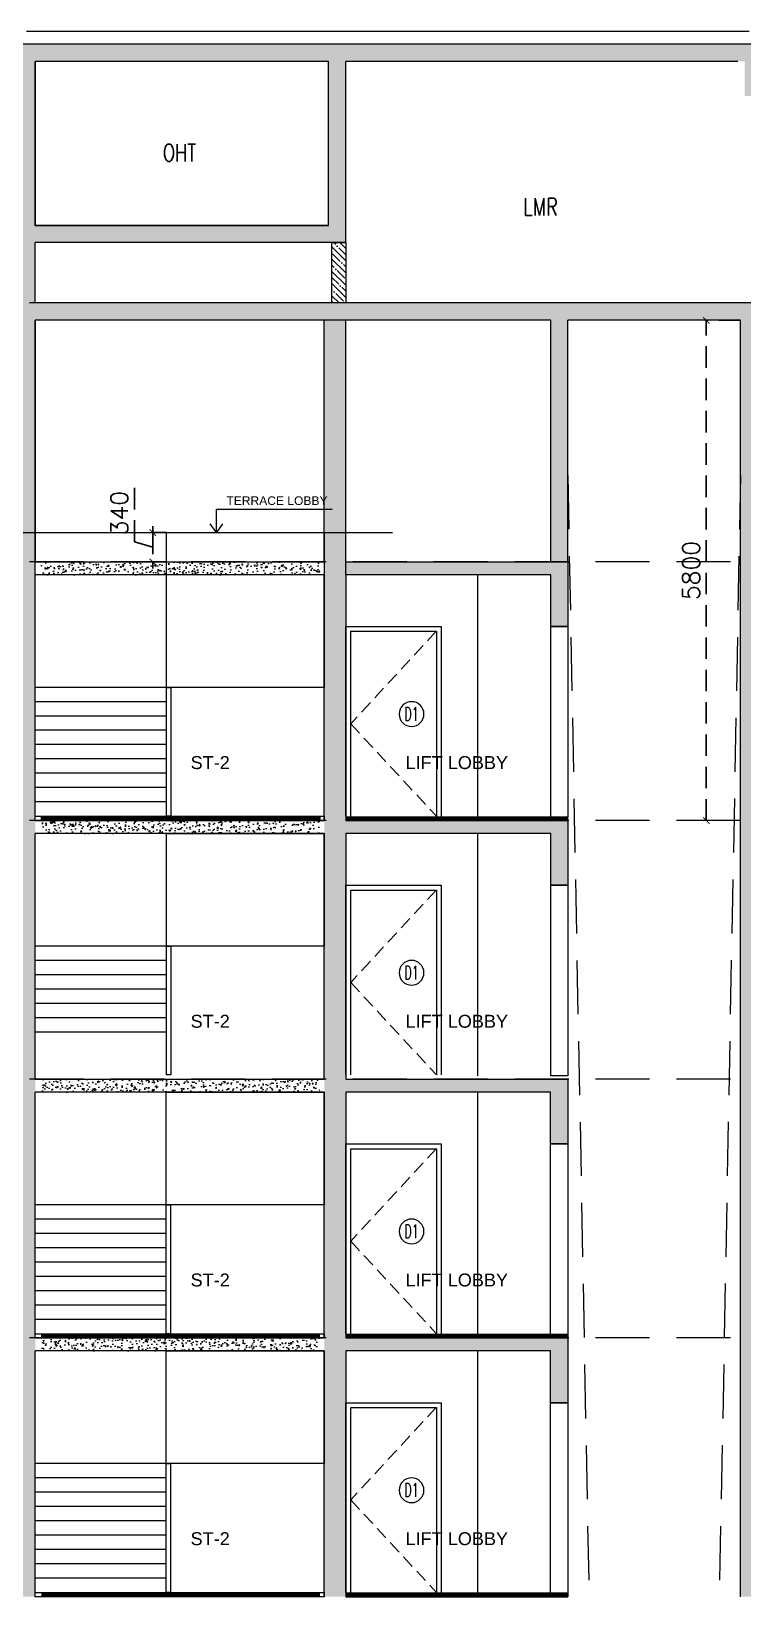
# Model space of a CAD drawing. Header units: millimetres. Extents: x -414464 to 1686, y -90036 to 108605.
# Drawn here: x -374229 to -365983, y 89565 to 107718 of the extents above; entities that cross this region are included whole.
import ezdxf
from ezdxf.enums import TextEntityAlignment as Align

# ---------------------------------------------------------------- set-up
doc = ezdxf.new("R2010")
doc.units = ezdxf.units.MM
doc.header["$LTSCALE"] = 1000
doc.header["$MEASUREMENT"] = 0
for name, pattern in [('( Hidden )', [0.375, 0.25, -0.125]), ('AUDIT_D_120904163729-0', [0]), ('HIDDEN', [0.375, 0.25, -0.125]), ('HIDDEN2', [0.1875, 0.125, -0.0625]), ('T8_PROFILE SECTIONS$0$HIDDEN', [0.375, 0.25, -0.125])]:
    doc.linetypes.add(name, pattern=pattern)
doc.layers.get('0').update_dxf_attribs({"linetype": 'AUDIT_D_120904163729-0'})
for name, color, linetype in [('a-door', 1, 'Continuous'), ('A-ELE', 1, 'Continuous'), ('a-ele 1', 252, 'Continuous'), ('a-floor finish', 26, 'Continuous'), ('a-hat rcc', 252, 'Continuous'), ('a-hat wall-100', 252, 'Continuous'), ('a-pl ele', 225, 'Continuous'), ('a-rcc', 3, 'Continuous'), ('A-RSP DOOR NO', 4, 'Continuous'), ('a-wall-100', 6, 'Continuous'), ('B-AR-ANNO-E DECK FLOOR$0$a-text', 4, 'Continuous'), ('Leader', 2, 'AUDIT_D_120904163729-0'), ('LEVEL', 7, 'Continuous'), ('PRESTXT', 7, 'Continuous'), ('STAIRS', 1, 'Continuous')]:
    doc.layers.add(name, color=color, linetype=linetype)
doc.layers.add('T8_PROFILE SECTIONS$0$A-DIMENSION', color=2, linetype='Continuous', lineweight=35)
doc.layers.add('T8_PROFILE SECTIONS$0$R0-18-10-2014-T1-1st Podium Floor Plan$0$Text', color=7, linetype='Continuous', lineweight=0)
doc.styles.add('arial', font='sanss___.ttf')
doc.styles.add('B-AR-ANNO-E DECK FLOOR$0$DIMTEXT', font='SIMPLEX.shx', dxfattribs={"width": 0.75})
doc.styles.add('DIM150', font='SIMPLEX.shx', dxfattribs={"width": 0.6})
doc.styles.add('Romans 1', font='romans.shx', dxfattribs={"height": 100})
doc.styles.add('T8_PROFILE SECTIONS$0$ARIAL ARROW', font='arial.ttf')
doc.styles.add('T8_PROFILE SECTIONS$0$Romans 1', font='romans.shx', dxfattribs={"height": 200})
doc.dimstyles.new('ALPINE S', dxfattribs={"dimscale": 0, "dimtxt": 100, "dimasz": 75, "dimexe": 0, "dimexo": 0, "dimgap": 75, "dimtad": 1, "dimdec": 0, "dimzin": 0, "dimdsep": 46, "dimtxsty": 'Romans 1', "dimblk": 'ARCHTICK', "dimcen": 0.09, "dimclrd": 256, "dimclre": 256, "dimclrt": 7, "dimadec": 0, "dimazin": 0, "dimtfac": 1, "dimtdec": 0, "dimtofl": 0, "dimtmove": 1, "dimatfit": 0, "dimldrblk": 'OPEN90', "dimfxl": 1, "dimtolj": 1, "dimtzin": 0, "dimarcsym": 0})
doc.dimstyles.new('T8_PROFILE SECTIONS$0$ALPINE S', dxfattribs={"dimscale": 0, "dimtxt": 200, "dimasz": 75, "dimexe": 0, "dimexo": 0, "dimgap": 75, "dimtad": 1, "dimdec": 0, "dimzin": 0, "dimdsep": 46, "dimtxsty": 'T8_PROFILE SECTIONS$0$Romans 1', "dimblk": 'T8_PROFILE SECTIONS$0$_ArchTick', "dimcen": 0.09, "dimclrd": 256, "dimclre": 256, "dimclrt": 7, "dimadec": 0, "dimazin": 0, "dimtfac": 1, "dimtdec": 0, "dimtofl": 0, "dimtmove": 1, "dimatfit": 0, "dimldrblk": 'T8_PROFILE SECTIONS$0$_Open90', "dimfxl": 1, "dimtolj": 1, "dimtzin": 0, "dimarcsym": 0})
pattern_1 = [(50, (4997810.48, -1664109.28), (143.4520365, -12.550427), [15, -165]), (355, (4997810.48, -1664109.28), (-27.7502667, 150.4384267), [12, -132]), (100.4514445, (4997822.44, -1664110.33), (115.7017693, 137.8879982), [12.7480384, -140.2284224]), (46.1842, (4997810.48, -1664069.28), (213.448266, -33.103856), [22.5, -247.5]), (96.6356355, (4997828.27, -1664072.04), (186.932389, 194.82372), [19.122068, -210.342752]), (351.184164, (4997810.48, -1664069.28), (186.932389, 194.82372), [18, -198]), (21, (4997830.48, -1664079.28), (119.3814104, -80.5237781), [15, -165]), (326, (4997830.48, -1664079.28), (48.6630664, 145.030009), [12, -132]), (71.4514447, (4997840.43, -1664085.99), (168.0444753, 64.5062306), [12.748038, -140.2284224]), (37.5, (4997810.48, -1664109.28), (2.43197106, 66.57877077), [0, -130.4, 0, -134, 0, -132.5]), (7.5, (4997810.48, -1664109.28), (52.6139075, 78.8823424), [0, -76.4, 0, -127.4, 0, -50.5]), (327.5, (4997765.88, -1664109.28), (106.76448723, -4.51097435), [0, -50, 0, -156, 0, -207]), (317.5, (4997745.88, -1664109.28), (116.6372339, 20.0209965), [0, -65, 0, -103.6, 0, -147])]
pattern_2 = [(50, (4997810.48, -1667109.28), (143.4520365, -12.550427), [15, -165]), (355, (4997810.48, -1667109.28), (-27.7502667, 150.4384267), [12, -132]), (100.4514445, (4997822.44, -1667110.33), (115.7017693, 137.8879982), [12.7480384, -140.2284224]), (46.1842, (4997810.48, -1667069.28), (213.448266, -33.103856), [22.5, -247.5]), (96.6356355, (4997828.27, -1667072.04), (186.932389, 194.82372), [19.122068, -210.342752]), (351.184164, (4997810.48, -1667069.28), (186.932389, 194.82372), [18, -198]), (21, (4997830.48, -1667079.28), (119.3814104, -80.5237781), [15, -165]), (326, (4997830.48, -1667079.28), (48.6630664, 145.030009), [12, -132]), (71.4514447, (4997840.43, -1667085.99), (168.0444753, 64.5062306), [12.748038, -140.2284224]), (37.5, (4997810.48, -1667109.28), (2.43197106, 66.57877077), [0, -130.4, 0, -134, 0, -132.5]), (7.5, (4997810.48, -1667109.28), (52.6139075, 78.8823424), [0, -76.4, 0, -127.4, 0, -50.5]), (327.5, (4997765.88, -1667109.28), (106.76448723, -4.51097435), [0, -50, 0, -156, 0, -207]), (317.5, (4997745.88, -1667109.28), (116.6372339, 20.0209965), [0, -65, 0, -103.6, 0, -147])]
pattern_3 = [(90, (10631961.365, -3562140.147), (-12.5, 2e-15), [])]
pattern_4 = [(50, (5380629.28, -1765674.28), (143.4520365, -12.550427), [15, -165]), (355, (5380629.28, -1765674.28), (-27.7502667, 150.4384267), [12, -132]), (100.4514445, (5380641.23, -1765675.33), (115.7017693, 137.8879982), [12.7480384, -140.2284224]), (46.1842, (5380629.28, -1765634.28), (213.448266, -33.103856), [22.5, -247.5]), (96.6356355, (5380647.06, -1765637.04), (186.932389, 194.82372), [19.122068, -210.342752]), (351.184164, (5380629.28, -1765634.28), (186.932389, 194.82372), [18, -198]), (21, (5380649.28, -1765644.28), (119.3814104, -80.5237781), [15, -165]), (326, (5380649.28, -1765644.28), (48.6630664, 145.030009), [12, -132]), (71.4514447, (5380659.22, -1765650.99), (168.0444753, 64.5062306), [12.748038, -140.2284224]), (37.5, (5380629.276, -1765674.28), (2.43197106, 66.57877077), [0, -130.4, 0, -134, 0, -132.5]), (7.5, (5380629.276, -1765674.28), (52.6139075, 78.8823424), [0, -76.4, 0, -127.4, 0, -50.5]), (327.5, (5380584.676, -1765674.28), (106.76448723, -4.51097435), [0, -50, 0, -156, 0, -207]), (317.5, (5380564.68, -1765674.28), (116.6372339, 20.0209965), [0, -65, 0, -103.6, 0, -147])]
pattern_5 = [(90, (10625531.979, -3562140.147), (-12.5, 2e-15), [])]
pattern_6 = [(50, (5380629.28, -1765674.28), (143.4520365, -12.550427), [15, -165]), (355, (5380629.28, -1765674.28), (-27.7502667, 150.4384267), [12, -132]), (100.4514445, (5380641.23, -1765675.33), (115.7017693, 137.8879982), [12.7480384, -140.2284224]), (46.1842, (5380629.28, -1765634.28), (213.448266, -33.103856), [22.5, -247.5]), (96.6356355, (5380647.06, -1765637.04), (186.932389, 194.82372), [19.122068, -210.342752]), (351.184164, (5380629.28, -1765634.28), (186.932389, 194.82372), [18, -198]), (21, (5380649.28, -1765644.28), (119.3814104, -80.5237781), [15, -165]), (326, (5380649.28, -1765644.28), (48.6630664, 145.030009), [12, -132]), (71.4514447, (5380659.22, -1765650.99), (168.0444753, 64.5062306), [12.748038, -140.2284224]), (37.5, (5380629.276, -1765674.28), (2.43197106, 66.57877077), [0, -130.4, 0, -134, 0, -132.5]), (7.5, (5380629.276, -1765674.28), (52.6139075, 78.8823424), [0, -76.4, 0, -127.4, 0, -50.5]), (327.5, (5380584.676, -1765674.28), (106.76448723, -4.51097435), [0, -50, 0, -156, 0, -207]), (317.5, (5380564.68, -1765674.28), (116.6372339, 20.0209965), [0, -65, 0, -103.6, 0, -147])]

# ---------------------------------------------------------------- blocks, each defined once
blk = doc.blocks.new('Door-Tag')
at = {"layer": 'A-RSP DOOR NO'}
blk.add_circle((0, 0.001), 0.16, dxfattribs=at)
at = {"layer": 'A-RSP DOOR NO', "style": 'DIM150', "width": 0.6}
blk.add_attdef('DOOR-NO', text='', height=0.16, dxfattribs=at).set_placement((258.618, 64.001), align=Align.MIDDLE_CENTER)
blk = doc.blocks.new('T9-Refuge floor sec-AA')
at = {"layer": 'a-floor finish'}
h = blk.add_hatch(dxfattribs=at)
h.set_pattern_fill('ANSI31', color=256, scale=100, angle=45)
h.set_pattern_definition(pattern_3)
h.paths.add_polyline_path([(8706, -3000), (8706, -2950), (11936, -2950), (11936, -3000)])
h = blk.add_hatch(dxfattribs=at)
h.set_pattern_fill('ANSI31', color=256, scale=100, angle=45)
h.set_pattern_definition(pattern_5)
h.paths.add_polyline_path([(14814, -3000), (14814, -2960), (12241, -2960), (12241, -3000)])
at = {"layer": 'a-hat rcc'}
h = blk.add_hatch(dxfattribs=at)
h.set_pattern_fill('AR-CONC', color=256, scale=20, style=0)
h.set_pattern_definition(pattern_4)
h.paths.add_polyline_path([(8635, 0), (0, 0), (0, -150), (-1500, -150), (-1500, 150), (-1660, 150), (-1660, -750), (-1500, -750), (-1500, -350), (0, -350), (0, -750), (200, -750), (200, -150), (5715, -150), (5715, -750), (5935, -750), (5935, -150), (8385, -150), (8385, -2950), (8403, -3000), (8403, -3000), (8635, -3000)])
h = blk.add_hatch(dxfattribs=at)
h.set_pattern_fill('AR-CONC', color=256, scale=20, style=0)
h.set_pattern_definition([(50, (-1641.07, -2e-06), (143.452, -12.5504), [15, -165]), (355, (-1641.07, -2e-06), (-27.7503, 150.4384), [12, -132]), (100.4514, (-1629.11, -1.05), (115.7018, 137.888), [12.748, -140.2284]), (46.1842, (-1641.07, 40), (213.4483, -33.1039), [22.5, -247.5]), (96.6356, (-1623.28, 37.24), (186.9324, 194.8237), [19.122, -210.3428]), (351.1842, (-1641.07, 40), (186.9324, 194.8237), [18, -198]), (21, (-1621.07, 30), (119.3814, -80.5238), [15, -165]), (326, (-1621.07, 30), (48.663, 145.03), [12, -132]), (71.4514, (-1611.12, 23.29), (168.0445, 64.5062), [12.748, -140.2284]), (37.5, (-1641.07, -2e-06), (2.43197, 66.57877), [0, -130.4, 0, -134, 0, -132.5]), (7.5, (-1641.07, -2e-06), (52.6139, 78.88234), [0, -76.4, 0, -127.4, 0, -50.5]), (327.5, (-1685.67, -2e-06), (106.76449, -4.51097), [0, -50, 0, -156, 0, -207]), (317.5, (-1705.67, -2e-06), (116.63723, 20.021), [0, -65, 0, -103.6, 0, -147])])
h.paths.add_polyline_path([(8706, 0), (11936, 0), (11936, -150), (8706, -150)])
h = blk.add_hatch(dxfattribs=at)
h.set_pattern_fill('AR-CONC', color=256, scale=20, style=0)
h.set_pattern_definition(pattern_4)
h.paths.add_polyline_path([(14810, 0), (11985, 0), (11985, -3000), (12237, -3000), (12237, -150), (14610, -150), (14610, -750), (14810, -750)])
h = blk.add_hatch(dxfattribs=at)
h.set_pattern_fill('AR-CONC', color=256, scale=20, style=0)
h.set_pattern_definition([(50, (120801.28, -24765), (143.45204, -12.55043), [15, -165]), (355, (120801.28, -24765), (-27.75027, 150.43843), [12, -132]), (100.45144, (120813.24, -24766.05), (115.70177, 137.888), [12.74804, -140.22842]), (46.1842, (120801.28, -24725), (213.44827, -33.10386), [22.5, -247.5]), (96.63564, (120819.07, -24727.76), (186.9324, 194.8237), [19.12207, -210.34275]), (351.18416, (120801.28, -24725), (186.9324, 194.8237), [18, -198]), (21, (120821.28, -24735), (119.38141, -80.52378), [15, -165]), (326, (120821.28, -24735), (48.66307, 145.03), [12, -132]), (71.45144, (120831.23, -24741.71), (168.04448, 64.50623), [12.74804, -140.22842]), (37.5, (120801.28, -24765), (2.43197, 66.57877), [0, -130.4, 0, -134, 0, -132.5]), (7.5, (120801.28, -24765), (52.613907, 78.88234), [0, -76.4, 0, -127.4, 0, -50.5]), (327.5, (120756.68, -24765), (106.764487, -4.510974), [0, -50, 0, -156, 0, -207]), (317.5, (120736.68, -24765), (116.63723, 20.021), [0, -65, 0, -103.6, 0, -147])])
h.paths.add_polyline_path([(22539, -150), (26290, -150), (26290, -750), (26520, -750), (26520, 0), (21080, 0), (21080, -75), (19810, -75), (19810, 0), (17060, 0), (16810, 0), (16810, -3000), (17060, -3000), (17060, -150), (19510, -150), (19510, -3000), (19760, -3000), (19760, -225), (21080, -225), (21080, -750), (21310, -750), (21310, -150), (22309, -150), (22309, -750), (22539, -750)])
at = {"layer": 'a-door', "color": 8, "ltscale": 3, "elevation": 0}
blk.add_lwpolyline([(14610, -750), (14810, -750), (14810, -2960), (14610, -2960)], close=True, dxfattribs=at)
at = {"layer": 'a-ele 1', "color": 8, "linetype": 'HIDDEN', "ltscale": 0.6, "elevation": 0}
blk.add_lwpolyline([(13284, -805), (12292, -1878), (13286, -2950)], dxfattribs=at)
at = {"layer": 'a-floor finish', "ltscale": 3, "elevation": -1}
for points in [[(8635, -3000), (8635, -2950), (11985, -2950), (11985, -3000)], [(14810, -3000), (14810, -2960), (12237, -2960), (12237, -3000)]]:
    blk.add_lwpolyline(points, close=True, dxfattribs=at)
at = {"layer": 'a-pl ele'}
blk.add_line((13760, -150, 0), (13760, -2960, 0), dxfattribs=at)
at = {"layer": 'a-pl ele', "elevation": -1}
blk.add_lwpolyline([(11985, -1455), (10155, -1455), (10155, -150), (11985, -150)], close=True, dxfattribs=at)
at = {"layer": 'a-pl ele', "color": 8, "elevation": 0}
for points in [[(12237, -2950), (12237, -750), (13341, -750), (13341, -2950)], [(12292, -2950), (12292, -805), (13286, -805), (13286, -2950)]]:
    blk.add_lwpolyline(points, dxfattribs=at)
at = {"layer": 'a-rcc', "elevation": 0}
for points in [[(8635, 0), (11985, 0)], [(8635, -3000), (8635, -3000), (8635, -150)], [(11985, -150), (8635, -150)], [(11985, -3000), (11985, -150)], [(12237, 0), (14611, 0), (14810, 0), (14810, -750), (14610, -750), (14610, -150), (12237, -150), (12237, -3000)], [(16810, -3000), (16810, 0)]]:
    blk.add_lwpolyline(points, dxfattribs=at)
at = {"layer": 'STAIRS', "elevation": -1}
for points in [[(10155, -1455), (8635, -1455)], [(10155, -1621), (8635, -1621)], [(10155, -1787), (8635, -1787)], [(10155, -1953), (8635, -1953)], [(10155, -2119), (8635, -2119)], [(10155, -2286), (8635, -2286)], [(10155, -2452), (8635, -2452)], [(10155, -2618), (8635, -2618)], [(10155, -2784), (8635, -2784)]]:
    blk.add_lwpolyline(points, dxfattribs=at)
at = {"layer": 'STAIRS', "elevation": 0}
blk.add_lwpolyline([(10155, -2950), (10155, -1455), (10205, -1455), (10205, -2950)], close=True, dxfattribs=at)
blk = doc.blocks.new('_ArchTick')
at = {"color": 0, "linetype": 'ByBlock', "const_width": 0.15}
blk.add_lwpolyline([(-0.5, -0.5), (0.5, 0.5)], dxfattribs=at)
blk = doc.blocks.new('T8_PROFILE SECTIONS$0$_ArchTick')
at = {"color": 0, "linetype": 'ByBlock', "const_width": 0.15}
blk.add_lwpolyline([(-0.5, -0.5), (0.5, 0.5)], dxfattribs=at)
blk = doc.blocks.new('*D288')
at = {"layer": 'T8_PROFILE SECTIONS$0$A-DIMENSION', "linetype": 'T8_PROFILE SECTIONS$0$HIDDEN', "transparency": 16777216}
for p, q in [((-373034, 101799), (-373034, 102463)), ((-372822, 101905), (-372822, 101980)), ((-372822, 101905), (-372822, 101565)), ((-372822, 101735), (-373034, 101799)), ((-372822, 101565), (-372822, 101490))]:
    blk.add_line(p, q, dxfattribs=at)
at = {"layer": 'T8_PROFILE SECTIONS$0$A-DIMENSION', "linetype": 'T8_PROFILE SECTIONS$0$HIDDEN', "lineweight": -2, "transparency": 16777216}
for p, q in [((-372666, 101905), (-372822, 101905)), ((-372664, 101565), (-372822, 101565))]:
    blk.add_line(p, q, dxfattribs=at)
at = {"layer": 'T8_PROFILE SECTIONS$0$A-DIMENSION', "linetype": 'ByBlock', "transparency": 16777216, "xscale": 75, "yscale": 75, "zscale": 75}
for p, rotation in [((-372822, 101905), 270), ((-372822, 101565), 90)]:
    blk.add_blockref('T8_PROFILE SECTIONS$0$_ArchTick', p, dxfattribs=dict(at, rotation=rotation))
at = {"layer": 'T8_PROFILE SECTIONS$0$A-DIMENSION', "color": 7, "linetype": 'ByBlock', "transparency": 16777216, "insert": (-373209, 102131), "char_height": 200, "attachment_point": 5, "rotation": 90, "style": 'T8_PROFILE SECTIONS$0$Romans 1'}
blk.add_mtext('\\A1;340', dxfattribs=at)
blk = doc.blocks.new('T8_PROFILE SECTIONS$0$_Open90')
at = {"color": 0, "linetype": 'ByBlock', "lineweight": -2}
for p, q in [((0, 0), (-1, 0)), ((-0.5, 0.5), (0, 0)), ((0, 0), (-0.5, -0.5))]:
    blk.add_line(p, q, dxfattribs=at)
blk = doc.blocks.new('*D291')
at = {"layer": 'T8_PROFILE SECTIONS$0$A-DIMENSION', "linetype": 'T8_PROFILE SECTIONS$0$HIDDEN', "lineweight": -2, "transparency": 16777216}
for p, q in [((-366008, 104365), (-366405, 104365)), ((-366009, 98565), (-366405, 98565))]:
    blk.add_line(p, q, dxfattribs=at)
at = {"layer": 'T8_PROFILE SECTIONS$0$A-DIMENSION', "linetype": 'T8_PROFILE SECTIONS$0$HIDDEN', "transparency": 16777216}
blk.add_line((-366405, 98565), (-366405, 104365), dxfattribs=at)
at = {"layer": 'T8_PROFILE SECTIONS$0$A-DIMENSION', "linetype": 'ByBlock', "transparency": 16777216, "xscale": 75, "yscale": 75, "zscale": 75}
for p, rotation in [((-366405, 104365), 90), ((-366405, 98565), 270)]:
    blk.add_blockref('T8_PROFILE SECTIONS$0$_ArchTick', p, dxfattribs=dict(at, rotation=rotation))
at = {"layer": 'T8_PROFILE SECTIONS$0$A-DIMENSION', "color": 7, "linetype": 'ByBlock', "transparency": 16777216, "insert": (-366580, 101465), "char_height": 200, "attachment_point": 5, "rotation": 90, "style": 'T8_PROFILE SECTIONS$0$Romans 1'}
blk.add_mtext('\\A1;5800', dxfattribs=at)
blk = doc.blocks.new('T8 levels')
at = {"layer": 'LEVEL', "color": 8, "linetype": 'HIDDEN2', "ltscale": 5}
for p, q in [((0, 0), (-83963.5, 0)), ((0, -3000), (-83963.5, -3000)), ((0, -6002.8), (-83963.5, -6002.8)), ((0, -9002.8), (-83963.5, -9002.8)), ((0, -12002.8), (-83963.5, -12002.8)), ((0, -15002.8), (-83963.5, -15002.8))]:
    blk.add_line(p, q, dxfattribs=at)
blk = doc.blocks.new('T9-Typical floor sec')
at = {"layer": 'a-floor finish'}
h = blk.add_hatch(dxfattribs=at)
h.set_pattern_fill('ANSI31', color=256, scale=100, angle=45)
h.set_pattern_definition(pattern_3)
h.paths.add_polyline_path([(8706, -3000), (8706, -2950), (11936, -2950), (11936, -3000)])
h = blk.add_hatch(dxfattribs=at)
h.set_pattern_fill('ANSI31', color=256, scale=100, angle=45)
h.set_pattern_definition(pattern_5)
h.paths.add_polyline_path([(14814, -3000), (14814, -2960), (12241, -2960), (12241, -3000)])
at = {"layer": 'a-hat rcc'}
h = blk.add_hatch(dxfattribs=at)
h.set_pattern_fill('AR-CONC', color=256, scale=20, style=0)
h.set_pattern_definition(pattern_6)
h.paths.add_polyline_path([(8635, 0), (0, 0), (0, -150), (-1500, -150), (-1500, 150), (-1660, 150), (-1660, -750), (-1500, -750), (-1500, -350), (0, -350), (0, -750), (200, -750), (200, -150), (5715, -150), (5715, -750), (5935, -750), (5935, -150), (8385, -150), (8385, -2950), (8403, -3000), (8403, -3000), (8635, -3000)])
h = blk.add_hatch(dxfattribs=at)
h.set_pattern_fill('AR-CONC', color=256, scale=20, style=0)
h.set_pattern_definition([(50, (-1641.07, -2e-06), (143.452, -12.5504), [15, -165]), (355, (-1641.07, -2e-06), (-27.7503, 150.4384), [12, -132]), (100.4514, (-1629.11, -1.05), (115.7018, 137.888), [12.748, -140.2284]), (46.1842, (-1641.07, 40), (213.4483, -33.1039), [22.5, -247.5]), (96.6356, (-1623.28, 37.24), (186.9324, 194.8237), [19.122, -210.3428]), (351.1842, (-1641.07, 40), (186.9324, 194.8237), [18, -198]), (21, (-1621.07, 30), (119.3814, -80.5238), [15, -165]), (326, (-1621.07, 30), (48.663, 145.03), [12, -132]), (71.4514, (-1611.12, 23.29), (168.0445, 64.5062), [12.748, -140.2284]), (37.5, (-1641.07, -2e-06), (2.43197, 66.57877), [0, -130.4, 0, -134, 0, -132.5]), (7.5, (-1641.07, -2e-06), (52.6139, 78.88234), [0, -76.4, 0, -127.4, 0, -50.5]), (327.5, (-1685.67, -2e-06), (106.76449, -4.51097), [0, -50, 0, -156, 0, -207]), (317.5, (-1705.67, -2e-06), (116.63723, 20.021), [0, -65, 0, -103.6, 0, -147])])
h.paths.add_polyline_path([(8706, 0), (11936, 0), (11936, -150), (8706, -150)])
h = blk.add_hatch(dxfattribs=at)
h.set_pattern_fill('AR-CONC', color=256, scale=20, style=0)
h.set_pattern_definition(pattern_6)
h.paths.add_polyline_path([(14810, 0), (11985, 0), (11985, -3000), (12237, -3000), (12237, -150), (14610, -150), (14610, -750), (14810, -750)])
h = blk.add_hatch(dxfattribs=at)
h.set_pattern_fill('AR-CONC', color=256, scale=20, style=0)
h.set_pattern_definition([(50, (120801.28, -24765), (143.45204, -12.55043), [15, -165]), (355, (120801.28, -24765), (-27.75027, 150.43843), [12, -132]), (100.45144, (120813.24, -24766.05), (115.70177, 137.888), [12.74804, -140.22842]), (46.1842, (120801.28, -24725), (213.44827, -33.10386), [22.5, -247.5]), (96.63564, (120819.07, -24727.76), (186.9324, 194.8237), [19.12207, -210.34275]), (351.18416, (120801.28, -24725), (186.9324, 194.8237), [18, -198]), (21, (120821.28, -24735), (119.38141, -80.52378), [15, -165]), (326, (120821.28, -24735), (48.66307, 145.03), [12, -132]), (71.45144, (120831.23, -24741.71), (168.04448, 64.50623), [12.74804, -140.22842]), (37.5, (120801.28, -24765), (2.43197, 66.57877), [0, -130.4, 0, -134, 0, -132.5]), (7.5, (120801.28, -24765), (52.613907, 78.88234), [0, -76.4, 0, -127.4, 0, -50.5]), (327.5, (120756.68, -24765), (106.764487, -4.510974), [0, -50, 0, -156, 0, -207]), (317.5, (120736.68, -24765), (116.63723, 20.021), [0, -65, 0, -103.6, 0, -147])])
h.paths.add_polyline_path([(22539, -150), (26290, -150), (26290, -750), (26520, -750), (26520, 0), (21080, 0), (21080, -75), (19810, -75), (19810, 0), (17060, 0), (16810, 0), (16810, -3000), (17060, -3000), (17060, -150), (19510, -150), (19510, -3000), (19760, -3000), (19760, -225), (21080, -225), (21080, -750), (21310, -750), (21310, -150), (22309, -150), (22309, -750), (22539, -750)])
at = {"layer": 'a-door', "color": 8, "ltscale": 3, "elevation": 0}
blk.add_lwpolyline([(14610, -750), (14810, -750), (14810, -2960), (14610, -2960)], close=True, dxfattribs=at)
at = {"layer": 'a-ele 1', "color": 8, "linetype": 'HIDDEN', "ltscale": 0.6, "elevation": 0}
blk.add_lwpolyline([(13284, -805), (12292, -1878), (13286, -2950)], dxfattribs=at)
at = {"layer": 'a-floor finish', "ltscale": 3, "elevation": -1}
for points in [[(8635, -3000), (8635, -2950), (11985, -2950), (11985, -3000)], [(14810, -3000), (14810, -2960), (12237, -2960), (12237, -3000)]]:
    blk.add_lwpolyline(points, close=True, dxfattribs=at)
at = {"layer": 'a-pl ele'}
blk.add_line((13760, -150, 0), (13760, -2960, 0), dxfattribs=at)
at = {"layer": 'a-pl ele', "elevation": -1}
blk.add_lwpolyline([(11985, -1455), (10155, -1455), (10155, -150), (11985, -150)], close=True, dxfattribs=at)
at = {"layer": 'a-pl ele', "color": 8, "elevation": 0}
for points in [[(12237, -2950), (12237, -750), (13341, -750), (13341, -2950)], [(12292, -2950), (12292, -805), (13286, -805), (13286, -2950)]]:
    blk.add_lwpolyline(points, dxfattribs=at)
at = {"layer": 'a-rcc', "elevation": 0}
for points in [[(8635, 0), (11985, 0)], [(8635, -3000), (8635, -3000), (8635, -150)], [(11985, -150), (8635, -150)], [(11985, -3000), (11985, -150)], [(12237, 0), (14611, 0), (14810, 0), (14810, -750), (14610, -750), (14610, -150), (12237, -150), (12237, -3000)], [(16810, -3000), (16810, 0)]]:
    blk.add_lwpolyline(points, dxfattribs=at)
at = {"layer": 'STAIRS', "elevation": -1}
for points in [[(10155, -1455), (8635, -1455)], [(10155, -1621), (8635, -1621)], [(10155, -1787), (8635, -1787)], [(10155, -1953), (8635, -1953)], [(10155, -2119), (8635, -2119)], [(10155, -2286), (8635, -2286)], [(10155, -2452), (8635, -2452)], [(10155, -2618), (8635, -2618)], [(10155, -2784), (8635, -2784)]]:
    blk.add_lwpolyline(points, dxfattribs=at)
at = {"layer": 'STAIRS', "elevation": 0}
blk.add_lwpolyline([(10155, -2950), (10155, -1455), (10205, -1455), (10205, -2950)], close=True, dxfattribs=at)

msp = doc.modelspace()

# ---------------------------------------------------------------- hatches: boundary and pattern name
at = {"layer": 'a-floor finish'}
h = msp.add_hatch(dxfattribs=at)
h.set_pattern_fill('ANSI31', color=256, scale=100, angle=45)
h.set_pattern_definition([(90, (10249142.571, -3460575.147), (-12.5, 2e-15), [])])
h.paths.add_polyline_path([(-374112.5, 98565), (-374112.5, 98615), (-370882.9, 98615), (-370882.9, 98565)])
h = msp.add_hatch(dxfattribs=at)
h.set_pattern_fill('ANSI31', color=256, scale=100, angle=45)
h.set_pattern_definition([(90, (10249142.571, -3460575.147), (-12.5, 2e-15), [])])
h.paths.add_polyline_path([(-374112.5, 98565), (-374112.5, 98615), (-370882.9, 98615), (-370882.9, 98565)])
h = msp.add_hatch(dxfattribs=at)
h.set_pattern_fill('ANSI31', color=256, scale=100, angle=45)
h.set_pattern_definition([(90, (10242713.185, -3460575.147), (-12.5, 2e-15), [])])
h.paths.add_polyline_path([(-368004.5, 98565), (-368004.5, 98605), (-370577.8, 98605), (-370577.8, 98565)])
h = msp.add_hatch(dxfattribs=at)
h.set_pattern_fill('ANSI31', color=256, scale=100, angle=45)
h.set_pattern_definition([(90, (10249142.571, -3466575.147), (-12.5, 2e-15), [])])
h.paths.add_polyline_path([(-374112.5, 92565), (-374112.5, 92615), (-370882.9, 92615), (-370882.9, 92565)])
h = msp.add_hatch(dxfattribs=at)
h.set_pattern_fill('ANSI31', color=256, scale=100, angle=45)
h.set_pattern_definition([(90, (10242713.185, -3466575.147), (-12.5, 2e-15), [])])
h.paths.add_polyline_path([(-368004.5, 92565), (-368004.5, 92605), (-370577.8, 92605), (-370577.8, 92565)])
at = {"layer": 'a-hat rcc'}
h = msp.add_hatch(dxfattribs=at)
h.set_pattern_fill('AR-CONC', color=256, scale=20, style=0)
h.set_pattern_definition([(50, (4840220.93, -1772900.87), (143.4520365, -12.550427), [15, -165]), (355, (4840220.93, -1772900.87), (-27.7502667, 150.4384267), [12, -132]), (100.4514445, (4840232.89, -1772901.91), (115.7017693, 137.8879982), [12.7480384, -140.2284224]), (46.1842, (4840220.93, -1772860.87), (213.448266, -33.103856), [22.5, -247.5]), (96.6356355, (4840238.72, -1772863.63), (186.932389, 194.82372), [19.122068, -210.342752]), (351.184164, (4840220.93, -1772860.87), (186.932389, 194.82372), [18, -198]), (21, (4840240.93, -1772870.87), (119.3814104, -80.5237781), [15, -165]), (326, (4840240.93, -1772870.87), (48.6630664, 145.030009), [12, -132]), (71.4514447, (4840250.88, -1772877.58), (168.0444753, 64.5062306), [12.748038, -140.2284224]), (37.5, (4840220.93, -1772900.87), (2.43197106, 66.57877077), [0, -130.4, 0, -134, 0, -132.5]), (7.5, (4840220.93, -1772900.87), (52.6139075, 78.8823424), [0, -76.4, 0, -127.4, 0, -50.5]), (327.5, (4840176.33, -1772900.87), (106.76448723, -4.51097435), [0, -50, 0, -156, 0, -207]), (317.5, (4840156.33, -1772900.87), (116.6372339, 20.0209965), [0, -65, 0, -103.6, 0, -147])])
edge = h.paths.add_edge_path()
edge.add_line((-366008.5, 101565), (-366008.5, 104367.8))
edge.add_line((-366008.5, 104367.8), (-368010.3, 104368.6))
edge.add_line((-368010.3, 104368.6), (-368010.3, 101564.9))
edge.add_line((-368010.3, 101564.9), (-368208.4, 101565))
edge.add_line((-368208.4, 101565), (-368208.9, 104368.6))
edge.add_line((-368208.9, 104368.6), (-374183.7, 104367.8))
edge.add_line((-374183.7, 104367.8), (-374183.7, 101565))
edge.add_line((-374183.7, 101565), (-374410.3, 101565))
edge.add_line((-374433.7, 101565), (-374433.7, 107567.8))
edge.add_line((-374410.3, 107567.8), (-365758.5, 107567.8))
edge.add_line((-365758.5, 107567.8), (-365758.5, 106967.8))
edge.add_line((-365758.5, 106967.8), (-365958.7, 106967.8))
edge.add_line((-365958.7, 106967.8), (-365958.7, 107367.8))
edge.add_line((-365958.7, 107367.8), (-370584, 107367.8))
edge.add_line((-370584, 107367.8), (-370584, 105267.8))
edge.add_line((-370584, 105267.8), (-374183.7, 105267.9))
edge.add_line((-374183.7, 105267.9), (-374183.7, 104567.8))
edge.add_line((-374183.7, 104567.8), (-365758.5, 104567.8))
edge.add_line((-365758.5, 104567.8), (-365758.5, 101565))
edge.add_line((-365758.5, 101565), (-366008.5, 101565))
edge = h.paths.add_edge_path(flags=16)
edge.add_line((-374183.7, 107367.8), (-374183.7, 105467.8))
edge.add_line((-374183.7, 105467.8), (-370784, 105468.1))
edge.add_line((-370784, 105468.1), (-370784, 107368.1))
edge.add_line((-370784, 107368.1), (-374183.7, 107367.8))
h = msp.add_hatch(dxfattribs=at)
h.set_pattern_fill('AR-CONC', color=256, scale=20, style=0)
h.set_pattern_definition(pattern_1)
h.paths.add_polyline_path([(-368008.4, 101564.9), (-370581.8, 101564.9), (-370584, 104367.8), (-370833.7, 104368.1), (-370833.7, 98565), (-370581.8, 98565), (-370581.8, 101414.9), (-368208.4, 101414.9), (-368208.4, 100815), (-368008.4, 100815)])
h = msp.add_hatch(dxfattribs=at)
h.set_pattern_fill('AR-CONC', color=256, scale=20, style=0)
h.set_pattern_definition(pattern_1)
h.paths.add_polyline_path([(-374183.7, 101565), (-382818.8, 101565), (-382818.8, 101415), (-382818.8, 101215), (-382818.8, 100815), (-382618.8, 100815), (-382618.8, 101415), (-377104, 101415), (-377103.9, 100815), (-376883.8, 100815), (-376883.9, 101415), (-374433.7, 101415), (-374433.7, 98615), (-374415.4, 98565), (-374415.4, 98565), (-374183.7, 98565)])
h = msp.add_hatch(dxfattribs=at)
h.set_pattern_fill('AR-CONC', color=256, scale=20, style=0)
h.set_pattern_definition([(50, (5073451.45, -1774750.95), (143.4520365, -12.550427), [15, -165]), (355, (5073451.45, -1774750.95), (-27.7502667, 150.4384267), [12, -132]), (100.4514445, (5073463.41, -1774752), (115.7017693, 137.8879982), [12.7480384, -140.2284224]), (46.1842, (5073451.45, -1774710.95), (213.448266, -33.103856), [22.5, -247.5]), (96.6356355, (5073469.24, -1774713.7), (186.932389, 194.82372), [19.122068, -210.342752]), (351.184164, (5073451.45, -1774710.95), (186.932389, 194.82372), [18, -198]), (21, (5073471.45, -1774720.95), (119.3814104, -80.5237781), [15, -165]), (326, (5073471.45, -1774720.95), (48.6630664, 145.030009), [12, -132]), (71.4514447, (5073481.4, -1774727.66), (168.0444753, 64.5062306), [12.748038, -140.2284224]), (37.5, (5073451.455, -1774750.95), (2.43197106, 66.57877077), [0, -130.4, 0, -134, 0, -132.5]), (7.5, (5073451.455, -1774750.95), (52.6139075, 78.8823424), [0, -76.4, 0, -127.4, 0, -50.5]), (327.5, (5073406.855, -1774750.95), (106.76448723, -4.51097435), [0, -50, 0, -156, 0, -207]), (317.5, (5073386.85, -1774750.95), (116.6372339, 20.0209965), [0, -65, 0, -103.6, 0, -147])])
h.paths.add_polyline_path([(-374112.5, 101564.9), (-370882.9, 101565.1), (-370882.9, 101415.1), (-374112.5, 101414.9)])
h = msp.add_hatch(dxfattribs=at)
h.set_pattern_fill('AR-CONC', color=256, scale=20, style=0)
h.set_pattern_definition([(50, (-262017.51, 76800), (143.45204, -12.55043), [15, -165]), (355, (-262017.51, 76800), (-27.75027, 150.43843), [12, -132]), (100.45144, (-262005.56, 76798.95), (115.70177, 137.888), [12.74804, -140.22842]), (46.1842, (-262017.51, 76840), (213.44827, -33.10386), [22.5, -247.5]), (96.63564, (-261999.73, 76837.24), (186.9324, 194.8237), [19.12207, -210.34275]), (351.18416, (-262017.51, 76840), (186.9324, 194.8237), [18, -198]), (21, (-261997.51, 76830), (119.38141, -80.52378), [15, -165]), (326, (-261997.51, 76830), (48.66307, 145.03), [12, -132]), (71.45144, (-261987.57, 76823.29), (168.04448, 64.50623), [12.74804, -140.22842]), (37.5, (-262017.513, 76800), (2.43197, 66.57877), [0, -130.4, 0, -134, 0, -132.5]), (7.5, (-262017.51, 76800), (52.613907, 78.88234), [0, -76.4, 0, -127.4, 0, -50.5]), (327.5, (-262062.113, 76800), (106.764487, -4.510974), [0, -50, 0, -156, 0, -207]), (317.5, (-262082.11, 76800), (116.63723, 20.021), [0, -65, 0, -103.6, 0, -147])])
h.paths.add_polyline_path([(-360279.4, 101415), (-356528.7, 101415), (-356528.7, 100815), (-356298.7, 100815), (-356299.7, 101565), (-356460, 101565), (-361738.9, 101565), (-361738.9, 101565), (-363008.5, 101565), (-363008.5, 101565), (-365758.5, 101565), (-366008.8, 101565), (-366008.8, 98565), (-365758.7, 98565), (-365758.7, 101415), (-363308.5, 101415), (-363308.5, 98565), (-363059.2, 98565), (-363059.2, 101415), (-361738.9, 101415), (-361738.9, 100815), (-361508.9, 100815), (-361508.9, 101415), (-360509.4, 101415), (-360509.4, 100815), (-360279.4, 100815)])
h = msp.add_hatch(dxfattribs=at)
h.set_pattern_fill('AR-CONC', color=256, scale=20, style=0)
h.set_pattern_definition(pattern_2)
h.paths.add_polyline_path([(-374183.7, 98565), (-382818.8, 98565), (-382818.8, 98415), (-384318.8, 98415), (-384318.8, 98215), (-382818.8, 98215), (-382818.8, 97815), (-382618.8, 97815), (-382618.8, 98415), (-377104, 98415), (-377103.9, 97815), (-376883.8, 97815), (-376883.9, 98415), (-374433.7, 98415), (-374433.7, 95615), (-374415.4, 95565), (-374415.4, 95565), (-374183.7, 95565)])
h = msp.add_hatch(dxfattribs=at)
h.set_pattern_fill('AR-CONC', color=256, scale=20, style=0)
h.set_pattern_definition([(50, (-384459.86, 98565), (143.452, -12.5504), [15, -165]), (355, (-384459.86, 98565), (-27.7503, 150.4384), [12, -132]), (100.4514, (-384447.91, 98563.95), (115.7018, 137.888), [12.748, -140.2284]), (46.1842, (-384459.86, 98605), (213.4483, -33.1039), [22.5, -247.5]), (96.6356, (-384442.08, 98602.24), (186.9324, 194.8237), [19.122, -210.3428]), (351.1842, (-384459.86, 98605), (186.9324, 194.8237), [18, -198]), (21, (-384439.86, 98595), (119.3814, -80.5238), [15, -165]), (326, (-384439.86, 98595), (48.663, 145.03), [12, -132]), (71.4514, (-384429.91, 98588.29), (168.0445, 64.5062), [12.748, -140.2284]), (37.5, (-384459.863, 98565), (2.43197, 66.57877), [0, -130.4, 0, -134, 0, -132.5]), (7.5, (-384459.86, 98565), (52.6139, 78.88234), [0, -76.4, 0, -127.4, 0, -50.5]), (327.5, (-384504.463, 98565), (106.76449, -4.51097), [0, -50, 0, -156, 0, -207]), (317.5, (-384524.46, 98565), (116.63723, 20.021), [0, -65, 0, -103.6, 0, -147])])
h.paths.add_polyline_path([(-374112.5, 98565), (-370882.9, 98565), (-370882.9, 98415), (-374112.5, 98415)])
h = msp.add_hatch(dxfattribs=at)
h.set_pattern_fill('AR-CONC', color=256, scale=20, style=0)
h.set_pattern_definition(pattern_2)
h.paths.add_polyline_path([(-368008.4, 98565), (-370833.7, 98565), (-370833.7, 95565), (-370581.8, 95565), (-370581.8, 98415), (-368208.4, 98415), (-368208.4, 97815), (-368008.4, 97815)])
h = msp.add_hatch(dxfattribs=at)
h.set_pattern_fill('AR-CONC', color=256, scale=20, style=0)
h.set_pattern_definition([(50, (-262017.51, 73800), (143.45204, -12.55043), [15, -165]), (355, (-262017.51, 73800), (-27.75027, 150.43843), [12, -132]), (100.45144, (-262005.56, 73798.95), (115.70177, 137.888), [12.74804, -140.22842]), (46.1842, (-262017.51, 73840), (213.44827, -33.10386), [22.5, -247.5]), (96.63564, (-261999.73, 73837.24), (186.9324, 194.8237), [19.12207, -210.34275]), (351.18416, (-262017.51, 73840), (186.9324, 194.8237), [18, -198]), (21, (-261997.51, 73830), (119.38141, -80.52378), [15, -165]), (326, (-261997.51, 73830), (48.66307, 145.03), [12, -132]), (71.45144, (-261987.57, 73823.29), (168.04448, 64.50623), [12.74804, -140.22842]), (37.5, (-262017.513, 73800), (2.43197, 66.57877), [0, -130.4, 0, -134, 0, -132.5]), (7.5, (-262017.51, 73800), (52.613907, 78.88234), [0, -76.4, 0, -127.4, 0, -50.5]), (327.5, (-262062.113, 73800), (106.764487, -4.510974), [0, -50, 0, -156, 0, -207]), (317.5, (-262082.11, 73800), (116.63723, 20.021), [0, -65, 0, -103.6, 0, -147])])
h.paths.add_polyline_path([(-360279.4, 98415), (-356528.7, 98415), (-356528.7, 97815), (-356298.7, 97815), (-356298.7, 98565), (-361738.9, 98565), (-361738.9, 98490), (-363008.5, 98490), (-363008.5, 98565), (-365758.5, 98565), (-366008.8, 98565), (-366008.8, 95565), (-365758.7, 95565), (-365758.7, 98415), (-363308.5, 98415), (-363308.5, 95565), (-363059.2, 95565), (-363059.2, 98340), (-361738.9, 98340), (-361738.9, 97815), (-361508.9, 97815), (-361508.9, 98415), (-360509.4, 98415), (-360509.4, 97815), (-360279.4, 97815)])
at = {"layer": 'a-hat wall-100'}
h = msp.add_hatch(dxfattribs=at)
h.set_pattern_fill('ANSI35', color=256, scale=400, angle=90, style=0)
h.set_pattern_definition([(135, (4848030.39, -1688898.04), (-70.7106781, -70.7106781), []), (135, (4848030.39, -1688827.33), (-70.7106781, -70.7106781), [125, -25, 0, -25])])
h.paths.add_polyline_path([(-370584, 104567.8), (-370744, 104567.8), (-370744, 105267.8), (-370584, 105267.8)])

# ---------------------------------------------------------------- linework, layer by layer
at = {"layer": 'a-door', "color": 8, "ltscale": 3, "elevation": 0.1}
for points in [[(-368208.4, 100815), (-368008.4, 100815), (-368008.4, 98605), (-368208.4, 98605)], [(-368208.4, 97815), (-368008.4, 97815), (-368008.4, 95605), (-368208.4, 95605)]]:
    msp.add_lwpolyline(points, close=True, dxfattribs=at)
at = {"layer": 'A-ELE'}
msp.add_line((-374283.7, 107717.8, 0), (-365908.5, 107717.9, -0.7), dxfattribs=at)
at = {"layer": 'a-ele 1', "color": 8, "linetype": 'HIDDEN', "ltscale": 0.6, "elevation": -0.1}
for points in [[(-369535.1, 100760), (-370526.8, 99687.5), (-369532.5, 98615)], [(-369535.1, 97760), (-370526.8, 96687.5), (-369532.5, 95615)]]:
    msp.add_lwpolyline(points, dxfattribs=at)
at = {"layer": 'a-floor finish', "ltscale": 3}
for points, elevation in [([(-374183.7, 98565), (-374183.7, 98615), (-370833.7, 98615), (-370833.7, 98565)], -0.6), ([(-374112.5, 98565), (-374112.5, 98615), (-370882.9, 98615), (-370882.9, 98565)], -0.6), ([(-368008.4, 98565), (-368008.4, 98605), (-370581.8, 98605), (-370581.8, 98565)], -0.9), ([(-374183.7, 92565), (-374183.7, 92615), (-370833.7, 92615), (-370833.7, 92565)], -0.6), ([(-368008.4, 92565), (-368008.4, 92605), (-370581.8, 92605), (-370581.8, 92565)], -0.9)]:
    msp.add_lwpolyline(points, close=True, dxfattribs=dict(at, elevation=elevation))
at = {"layer": 'a-pl ele'}
for p, q in [((-369058.7, 101414.9, -0.6), (-369058.7, 98605, -0.1)), ((-369058.7, 98415, -0.1), (-369058.7, 95605, -0.1))]:
    msp.add_line(p, q, dxfattribs=at)
at = {"layer": 'a-pl ele', "color": 8, "linetype": '( Hidden )', "ltscale": 300, "elevation": -0.6}
msp.add_lwpolyline([(-374595.6, 101905), (-370040.7, 101905)], dxfattribs=at)
at = {"layer": 'a-pl ele', "elevation": -0.6}
for points in [[(-370833.8, 100110), (-372663.5, 100110), (-372663.5, 101905.1), (-370833.8, 101904.9)], [(-370833.7, 97110), (-372663.5, 97110), (-372663.5, 98415), (-370833.7, 98415)]]:
    msp.add_lwpolyline(points, close=True, dxfattribs=at)
at = {"layer": 'a-pl ele', "color": 8, "elevation": -0.1}
for points in [[(-370581.8, 98615), (-370581.8, 100815), (-369477.5, 100815), (-369477.5, 98615)], [(-370526.8, 98615), (-370526.8, 100760), (-369532.5, 100760), (-369532.5, 98615)], [(-370581.8, 95615), (-370581.8, 97815), (-369477.5, 97815), (-369477.5, 95615)], [(-370526.8, 95615), (-370526.8, 97760), (-369532.5, 97760), (-369532.5, 95615)]]:
    msp.add_lwpolyline(points, dxfattribs=at)
at = {"layer": 'a-rcc'}
for p, q in [((-365758.5, 107567.8, 0), (-374433.7, 107567.8, 0)), ((-370784, 107367.8, -0.1), (-374183.7, 107367.8, -0.6)), ((-374183.7, 105467.8, -0.5), (-374183.7, 107367.8, -0.6)), ((-370784, 105467.8, -0.1), (-370784, 107367.8, -0.1)), ((-370584, 105267.8, -0.1), (-370584, 107367.8, -0.1)), ((-366040.3, 107367.8, 0), (-370584, 107367.8, -0.1)), ((-370784, 105467.8, -0.1), (-374183.7, 105467.8, -0.6)), ((-370584, 105267.8, 1.8), (-374183.7, 105267.9, 13.2)), ((-374183.7, 104567.8, -0.5), (-374183.7, 105267.9, -0.5)), ((-365758.5, 104567.8), (-374183.7, 104567.8, -2.3)), ((-370777.2, 104368.1, -0.2), (-374183.7, 104367.8, -0.3)), ((-374183.7, 101567.8, 0.1), (-374183.7, 104367.8, -0.5)), ((-374183.7, 104367.8, -0.3), (-374183.7, 101565, -0.3)), ((-368208.4, 104368.6, -0.1), (-370584, 104367.8, -0.1)), ((-368208.4, 101565, -0.1), (-368208.4, 104368.6, -0.1)), ((-366008.5, 104367.8, 0), (-368010.3, 104368.6, -0.1)), ((-368010.3, 101565, -0.1), (-368010.3, 104368.6, -0.1)), ((-366008.5, 101565, 0), (-366008.5, 104367.8, 0))]:
    msp.add_line(p, q, dxfattribs=at)
at = {"layer": 'a-rcc', "elevation": -0.1}
for points in [[(-370784, 107367.8), (-374183.7, 107367.8), (-374183.7, 105467.8), (-370784, 105467.8)], [(-374183.7, 101564.9), (-370833.8, 101565.1), (-370833.8, 101414.9), (-374183.7, 101414.9)]]:
    msp.add_lwpolyline(points, close=True, dxfattribs=at)
at = {"layer": 'a-rcc'}
for points, elevation in [([(-370833.8, 101565.1), (-370833.7, 104368.1)], 0.3), ([(-370584, 104367.8), (-370833.7, 104368.1)], 0), ([(-370583.5, 101565), (-370584, 104367.8)], -0.1), ([(-370583.8, 101564.9), (-368209.5, 101564.9), (-368010.3, 101564.9), (-368008.9, 100815), (-368208, 100815), (-368208.4, 101414.9), (-370583.9, 101414.9), (-370583.9, 101565)], -0.1), ([(-370581.8, 101564.9), (-368207.6, 101564.9), (-368010.3, 101564.9), (-368008.4, 100815), (-368208.4, 100815), (-368208.4, 101414.9), (-370581.8, 101414.9), (-370581.8, 98565)], -0.1), ([(-366008.8, 98565), (-366008.8, 101565)], -0.1), ([(-374183.7, 98565), (-374183.7, 98565), (-374183.7, 101415)], 0), ([(-370833.7, 98565), (-370833.8, 101414.9)], 0.3), ([(-374183.7, 98565), (-370833.7, 98565)], 0.5), ([(-374183.7, 95565), (-374183.7, 95565), (-374183.7, 98415)], 0), ([(-370833.7, 98415), (-374183.7, 98415)], 0.5), ([(-370833.7, 95565), (-370833.7, 98415)], 0.3), ([(-370581.8, 98565), (-368207.6, 98565), (-368008.4, 98565), (-368008.4, 97815), (-368208.4, 97815), (-368208.4, 98415), (-370581.8, 98415), (-370581.8, 95565)], -0.1), ([(-366008.8, 95565), (-366008.8, 98565)], -0.1)]:
    msp.add_lwpolyline(points, dxfattribs=dict(at, elevation=elevation))
at = {"layer": 'a-wall-100', "ltscale": 3, "elevation": -0.1}
msp.add_lwpolyline([(-370584, 104567.8), (-370744, 104567.8), (-370744, 105267.8), (-370584, 105267.8)], close=True, dxfattribs=at)
at = {"layer": 'LEVEL', "color": 8, "linetype": 'HIDDEN2', "ltscale": 5, "elevation": -0.1}
for points in [[(-368010.3, 102567.8), (-366007.5, -3435)], [(-366008.5, 102568.6), (-368008.3, -3435)]]:
    msp.add_lwpolyline(points, dxfattribs=at)
at = {"layer": 'STAIRS', "elevation": -0.6}
for points in [[(-372663.5, 100110), (-374183.7, 100110)], [(-372663.5, 99943.9), (-374183.7, 99943.9)], [(-372663.5, 99777.8), (-374183.7, 99777.8)], [(-372663.5, 99611.7), (-374183.7, 99611.7)], [(-372663.5, 99445.6), (-374183.7, 99445.6)], [(-372663.5, 99279.4), (-374183.7, 99279.4)], [(-372663.5, 99113.3), (-374183.7, 99113.3)], [(-372663.5, 98947.2), (-374183.7, 98947.2)], [(-372663.5, 98781.1), (-374183.7, 98781.1)], [(-372663.5, 97110), (-374183.7, 97110)], [(-372663.5, 96943.9), (-374183.7, 96943.9)], [(-372663.5, 96777.8), (-374183.7, 96777.8)], [(-372663.5, 96611.7), (-374183.7, 96611.7)], [(-372663.5, 96445.6), (-374183.7, 96445.6)], [(-372663.5, 96279.4), (-374183.7, 96279.4)], [(-372663.5, 96113.3), (-374183.7, 96113.3)], [(-372663.5, 92947.2), (-374183.7, 92947.2)], [(-372663.5, 92781.1), (-374183.7, 92781.1)]]:
    msp.add_lwpolyline(points, dxfattribs=at)
at = {"layer": 'STAIRS', "elevation": -0.1}
for points in [[(-372663.5, 98615), (-372663.5, 100110), (-372613.5, 100110), (-372613.5, 98615)], [(-372663.5, 95615), (-372663.5, 97110), (-372613.5, 97110), (-372613.5, 95615)]]:
    msp.add_lwpolyline(points, close=True, dxfattribs=at)

# ---------------------------------------------------------------- block references
at = {"linetype": 'ByBlock'}
for name, p in [('T9-Typical floor sec', (-382818.8, 95565)), ('T9-Refuge floor sec-AA', (-382818.8, 92565, -0.7))]:
    msp.add_blockref(name, p, dxfattribs=at)
at = {"layer": 'a-rcc', "linetype": 'ByBlock'}
msp.add_blockref('T8 levels', (-330500.1, 107567.8, -0.6), dxfattribs=at)
at = {"layer": 'A-RSP DOOR NO'}
ref = msp.add_blockref('Door-Tag', (-369821.5, 99801, -0.3), dxfattribs=dict(at, xscale=-900, yscale=900, zscale=900, rotation=180))
ref.add_attrib('DOOR-NO', 'D1', dxfattribs={"height": 157.5, "style": 'DIM150', "width": 0.6}).set_placement((-369821.5, 99801, -0.3), align=Align.MIDDLE_CENTER)
ref = msp.add_blockref('Door-Tag', (-369821.5, 96801, 0.3), dxfattribs=dict(at, xscale=-900, yscale=900, zscale=900, rotation=180))
ref.add_attrib('DOOR-NO', 'D1', dxfattribs={"height": 157.5, "style": 'DIM150', "width": 0.6}).set_placement((-369821.5, 96801, 0.3), align=Align.MIDDLE_CENTER)
ref = msp.add_blockref('Door-Tag', (-369821.5, 93801, 0.3), dxfattribs=dict(at, xscale=-900, yscale=900, zscale=900, rotation=180))
ref.add_attrib('DOOR-NO', 'D1', dxfattribs={"height": 157.5, "style": 'DIM150', "width": 0.6}).set_placement((-369821.5, 93801, 0.3), align=Align.MIDDLE_CENTER)
ref = msp.add_blockref('Door-Tag', (-369821.5, 90801, 0.3), dxfattribs=dict(at, xscale=-900, yscale=900, zscale=900, rotation=180))
ref.add_attrib('DOOR-NO', 'D1', dxfattribs={"height": 157.5, "style": 'DIM150', "width": 0.6}).set_placement((-369821.5, 90801, 0.3), align=Align.MIDDLE_CENTER)

# ---------------------------------------------------------------- texts
at = {"layer": 'B-AR-ANNO-E DECK FLOOR$0$a-text', "style": 'B-AR-ANNO-E DECK FLOOR$0$DIMTEXT', "width": 0.75}
for s, p in [('OHT', (-372704.2, 106209.3, 279.7)), ('LMR', (-368524.8, 105583.3, 279.7))]:
    msp.add_text(s, height=200, dxfattribs=at).set_placement(p)
at = {"layer": 'PRESTXT', "style": 'arial'}
for s, p in [('ST-2', (-372382.4, 99162.6, -1.3)), ('LIFT LOBBY', (-369890.7, 99162.6, -0.8)), ('ST-2', (-372382.4, 96162.6, -1.3)), ('LIFT LOBBY', (-369890.7, 96162.6, -0.3)), ('ST-2', (-372382.4, 93162.6, -1.3)), ('LIFT LOBBY', (-369890.7, 93162.6, -0.3)), ('ST-2', (-372382.4, 90162.6, -2)), ('LIFT LOBBY', (-369890.7, 90162.6, -0.3))]:
    msp.add_text(s, height=150, dxfattribs=at).set_placement(p)
at = {"layer": 'T8_PROFILE SECTIONS$0$R0-18-10-2014-T1-1st Podium Floor Plan$0$Text', "insert": (-371967.4, 102325, -0.6), "char_height": 100, "width": 1400.526, "attachment_point": 1, "style": 'T8_PROFILE SECTIONS$0$ARIAL ARROW'}
msp.add_mtext('TERRACE LOBBY  ', dxfattribs=at)

# ---------------------------------------------------------------- dimensions: what is measured, and where the dimension line sits
at = {"layer": 'T8_PROFILE SECTIONS$0$A-DIMENSION', "linetype": 'ByBlock'}
for base, p1, p2, picture, middle in [((-366404.6, 104364.8), (-366008.8, 98565, -0.1), (-366008.5, 104364.8, 0), '*D291', (-366579.6, 101464.9)), ((-372821.7, 101565, -0.1), (-372665.7, 101905, -0.6), (-372663.5, 101565, -0.2), '*D288', (-373209.2, 101873.7, -0.1))]:
    dim = msp.add_linear_dim(base=base, p1=p1, p2=p2, angle=90, dimstyle='T8_PROFILE SECTIONS$0$ALPINE S', override={"dimscale": 1, "dimfxl": 5, "dimlwd": 65535, "dimarcsym": 1}, dxfattribs=at)
    dim.commit()
    dim.dimension.update_dxf_attribs({"geometry": picture, "text_midpoint": middle})

# ---------------------------------------------------------------- leaders
at = {"layer": 'Leader'}
msp.add_leader([(-372084, 101905, -0.6), (-372084, 102175.6, -0.6), (-370740.4, 102175.6, -0.6)], dimstyle='ALPINE S', override={"dimscale": 1, "dimasz": 100, "dimtad": 0}, dxfattribs=at)

doc.saveas('drawing.dxf')
